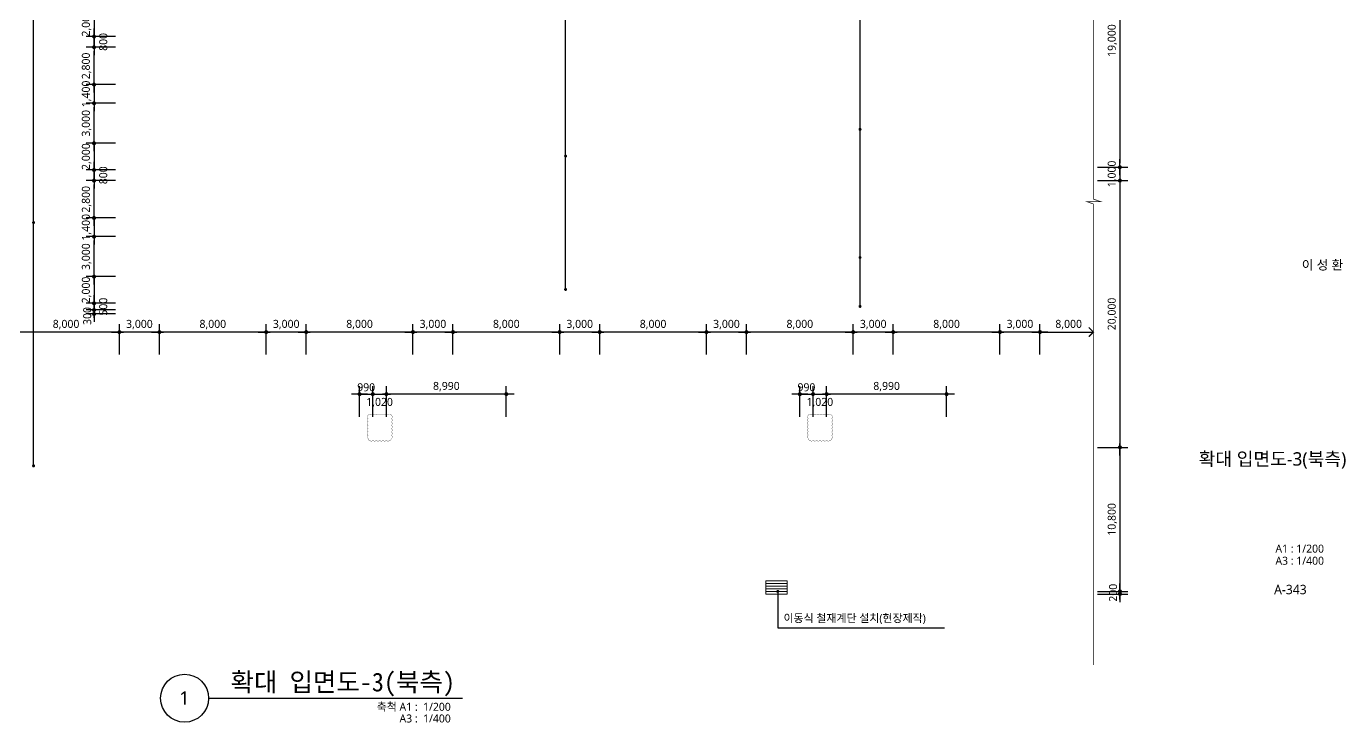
# Model space of a CAD drawing. Header units: millimetres. Extents: x 4937160 to 6265723, y 243853 to 348825.
# Drawn here: x 5325400 to 5424281, y 243853 to 296057 of the extents above; entities that cross this region are included whole.
import ezdxf
from ezdxf.enums import TextEntityAlignment as Align

# ---------------------------------------------------------------- set-up
doc = ezdxf.new("R2010")
doc.units = ezdxf.units.MM
doc.linetypes.add('DASHEDX2', pattern=[1.5, 1, -0.5])
doc.layers.get('0').update_dxf_attribs({"linetype": 'CONTINUOUS'})
for name, color, linetype, lineweight in [('A-BORD-TEXT', 3, 'CONTINUOUS', 25), ('A-MKXS-TEXT2', 7, 'CONTINUOUS', 25), ('A-SSXM-HID', 8, 'DASHEDX2', 18), ('A-XXXX-SYMB', 7, 'CONTINUOUS', 25), ('A-XXXX-TXT1', 3, 'CONTINUOUS', 25), ('REV-202205', 20, 'CONTINUOUS', 25)]:
    doc.layers.add(name, color=color, linetype=linetype, lineweight=lineweight)
doc.layers.add('AA-MARK', color=1, linetype='CONTINUOUS')
doc.layers.add('DIM', color=7, linetype='CONTINUOUS')
doc.styles.add('HY울릉도L', font='')
doc.styles.add('돋움체', font='')
doc.styles.add('맑은 고딕', font='malgun.ttf')
doc.styles.add('맑은고딕', font='malgun.ttf')
doc.styles.get('HY울릉도L').set_extended_font_data('HYwulM')
doc.styles.get('돋움체').set_extended_font_data('DotumChe')
doc.dimstyles.new('CDIM', dxfattribs={"dimtxt": 3, "dimasz": 1.5, "dimexe": 2, "dimexo": 1, "dimgap": 1, "dimtad": 1, "dimdec": 0, "dimrnd": 0.5, "dimzin": 0, "dimdsep": 32, "dimlunit": 6, "dimtxsty": 'HY울릉도L', "dimblk1": '_CIDOT', "dimblk2": '_CIDOT', "dimsah": 1, "dimcen": 5.5, "dimclrd": 2, "dimclre": 2, "dimclrt": 7, "dimadec": 0, "dimazin": 0, "dimtfac": 1, "dimtdec": 0, "dimtix": 1, "dimtmove": 2, "dimatfit": 1, "dimldrblk": '_CIDOT', "dimfxl": 1, "dimtolj": 1, "dimtzin": 0, "dimlwd": -1, "dimarcsym": 0})

# ---------------------------------------------------------------- blocks, each defined once
blk = doc.blocks.new('_CIDOT')
at = {"color": 0, "linetype": 'ByBlock'}
blk.add_line((2, 0), (-1, 0), dxfattribs=at)
at = {"color": 0, "linetype": 'ByBlock', "const_width": 0.5}
blk.add_lwpolyline([(-0.25, 0, 1), (0.25, 0, 1)], format="xyb", close=True, dxfattribs=at)
blk = doc.blocks.new('*D1148')
at = {"layer": 'DIM', "lineweight": -2, "transparency": 16777216}
for p, q in [((5350373, 266793), (5350373, 269084)), ((5351363, 266793), (5351363, 269084))]:
    blk.add_line(p, q, dxfattribs=at)
at = {"layer": 'DIM', "transparency": 16777216}
for p, q in [((5350073, 268484), (5349773, 268484)), ((5350373, 268484), (5351363, 268484)), ((5351663, 268484), (5351963, 268484))]:
    blk.add_line(p, q, dxfattribs=at)
at = {"layer": 'DIM', "transparency": 16777216, "xscale": 300, "yscale": 300, "zscale": 300}
blk.add_blockref('_CIDOT', (5350373, 268484), dxfattribs=at)
at = {"layer": 'DIM', "transparency": 16777216, "xscale": 300, "yscale": 300, "zscale": 300, "rotation": 180}
blk.add_blockref('_CIDOT', (5351363, 268484), dxfattribs=at)
at = {"layer": 'DIM', "color": 3, "transparency": 16777216, "insert": (5350868, 268994), "char_height": 600, "attachment_point": 5, "style": '맑은고딕'}
blk.add_mtext('\\A1;990', dxfattribs=at)
blk = doc.blocks.new('*D1149')
at = {"layer": 'DIM', "lineweight": -2, "transparency": 16777216}
for p, q in [((5351363, 266793), (5351363, 269084)), ((5352383, 266793), (5352383, 269084))]:
    blk.add_line(p, q, dxfattribs=at)
at = {"layer": 'DIM', "transparency": 16777216}
blk.add_line((5351663, 268484), (5352083, 268484), dxfattribs=at)
at = {"layer": 'DIM', "transparency": 16777216, "xscale": 300, "yscale": 300, "zscale": 300, "rotation": 180}
blk.add_blockref('_CIDOT', (5351363, 268484), dxfattribs=at)
at = {"layer": 'DIM', "transparency": 16777216, "xscale": 300, "yscale": 300, "zscale": 300}
blk.add_blockref('_CIDOT', (5352383, 268484), dxfattribs=at)
at = {"layer": 'DIM', "color": 3, "transparency": 16777216, "insert": (5351873, 267846), "char_height": 600, "attachment_point": 5, "style": '맑은고딕'}
blk.add_mtext('\\A1;1,020', dxfattribs=at)
blk = doc.blocks.new('*D1150')
at = {"layer": 'DIM', "lineweight": -2, "transparency": 16777216}
for p, q in [((5352383, 266793), (5352383, 269084)), ((5361373, 266793), (5361373, 269084))]:
    blk.add_line(p, q, dxfattribs=at)
at = {"layer": 'DIM', "transparency": 16777216}
blk.add_line((5361073, 268484), (5352683, 268484), dxfattribs=at)
at = {"layer": 'DIM', "transparency": 16777216, "xscale": 300, "yscale": 300, "zscale": 300, "rotation": 180}
blk.add_blockref('_CIDOT', (5352383, 268484), dxfattribs=at)
at = {"layer": 'DIM', "transparency": 16777216, "xscale": 300, "yscale": 300, "zscale": 300}
blk.add_blockref('_CIDOT', (5361373, 268484), dxfattribs=at)
at = {"layer": 'DIM', "color": 3, "transparency": 16777216, "insert": (5356878, 269044), "char_height": 600, "attachment_point": 5, "style": '맑은고딕'}
blk.add_mtext('\\A1;8,990', dxfattribs=at)
blk = doc.blocks.new('*D1154')
at = {"layer": 'DIM', "lineweight": -2, "transparency": 16777216}
for p, q in [((5383373, 266793), (5383373, 269084)), ((5384363, 266793), (5384363, 269084))]:
    blk.add_line(p, q, dxfattribs=at)
at = {"layer": 'DIM', "transparency": 16777216}
for p, q in [((5383073, 268484), (5382773, 268484)), ((5383373, 268484), (5384363, 268484)), ((5384663, 268484), (5384963, 268484))]:
    blk.add_line(p, q, dxfattribs=at)
at = {"layer": 'DIM', "transparency": 16777216, "xscale": 300, "yscale": 300, "zscale": 300}
blk.add_blockref('_CIDOT', (5383373, 268484), dxfattribs=at)
at = {"layer": 'DIM', "transparency": 16777216, "xscale": 300, "yscale": 300, "zscale": 300, "rotation": 180}
blk.add_blockref('_CIDOT', (5384363, 268484), dxfattribs=at)
at = {"layer": 'DIM', "color": 3, "transparency": 16777216, "insert": (5383868, 268994), "char_height": 600, "attachment_point": 5, "style": '맑은고딕'}
blk.add_mtext('\\A1;990', dxfattribs=at)
blk = doc.blocks.new('*D1155')
at = {"layer": 'DIM', "lineweight": -2, "transparency": 16777216}
for p, q in [((5384363, 266793), (5384363, 269084)), ((5385383, 266793), (5385383, 269084))]:
    blk.add_line(p, q, dxfattribs=at)
at = {"layer": 'DIM', "transparency": 16777216}
blk.add_line((5384663, 268484), (5385083, 268484), dxfattribs=at)
at = {"layer": 'DIM', "transparency": 16777216, "xscale": 300, "yscale": 300, "zscale": 300, "rotation": 180}
blk.add_blockref('_CIDOT', (5384363, 268484), dxfattribs=at)
at = {"layer": 'DIM', "transparency": 16777216, "xscale": 300, "yscale": 300, "zscale": 300}
blk.add_blockref('_CIDOT', (5385383, 268484), dxfattribs=at)
at = {"layer": 'DIM', "color": 3, "transparency": 16777216, "insert": (5384873, 267846), "char_height": 600, "attachment_point": 5, "style": '맑은고딕'}
blk.add_mtext('\\A1;1,020', dxfattribs=at)
blk = doc.blocks.new('*D1156')
at = {"layer": 'DIM', "lineweight": -2, "transparency": 16777216}
for p, q in [((5385383, 266793), (5385383, 269084)), ((5394373, 266793), (5394373, 269084))]:
    blk.add_line(p, q, dxfattribs=at)
at = {"layer": 'DIM', "transparency": 16777216}
blk.add_line((5394073, 268484), (5385683, 268484), dxfattribs=at)
at = {"layer": 'DIM', "transparency": 16777216, "xscale": 300, "yscale": 300, "zscale": 300, "rotation": 180}
blk.add_blockref('_CIDOT', (5385383, 268484), dxfattribs=at)
at = {"layer": 'DIM', "transparency": 16777216, "xscale": 300, "yscale": 300, "zscale": 300}
blk.add_blockref('_CIDOT', (5394373, 268484), dxfattribs=at)
at = {"layer": 'DIM', "color": 3, "transparency": 16777216, "insert": (5389878, 269044), "char_height": 600, "attachment_point": 5, "style": '맑은고딕'}
blk.add_mtext('\\A1;8,990', dxfattribs=at)
blk = doc.blocks.new('*D1170')
at = {"layer": 'DIM', "transparency": 16777216}
for p, q in [((5330472, 297593), (5330472, 297893)), ((5330472, 297293), (5330472, 295293)), ((5330472, 294993), (5330472, 294693))]:
    blk.add_line(p, q, dxfattribs=at)
at = {"layer": 'DIM', "lineweight": -2, "transparency": 16777216}
for p, q in [((5332073, 297293), (5329872, 297293)), ((5332073, 295293), (5329872, 295293))]:
    blk.add_line(p, q, dxfattribs=at)
at = {"layer": 'DIM', "transparency": 16777216, "xscale": 300, "yscale": 300, "zscale": 300}
for p, rotation in [((5330472, 297293), 270), ((5330472, 295293), 90)]:
    blk.add_blockref('_CIDOT', p, dxfattribs=dict(at, rotation=rotation))
at = {"layer": 'DIM', "color": 3, "transparency": 16777216, "insert": (5329911, 296293), "char_height": 600, "attachment_point": 5, "rotation": 90, "style": '맑은고딕'}
blk.add_mtext('\\A1;2,000', dxfattribs=at)
blk = doc.blocks.new('*D1171')
at = {"layer": 'DIM', "transparency": 16777216}
for p, q in [((5330472, 295593), (5330472, 295893)), ((5330472, 294493), (5330472, 295293)), ((5330472, 294193), (5330472, 293893))]:
    blk.add_line(p, q, dxfattribs=at)
at = {"layer": 'DIM', "lineweight": -2, "transparency": 16777216}
for p, q in [((5332073, 295293), (5329872, 295293)), ((5332073, 294493), (5329872, 294493))]:
    blk.add_line(p, q, dxfattribs=at)
at = {"layer": 'DIM', "transparency": 16777216, "xscale": 300, "yscale": 300, "zscale": 300}
for p, rotation in [((5330472, 295293), 270), ((5330472, 294493), 90)]:
    blk.add_blockref('_CIDOT', p, dxfattribs=dict(at, rotation=rotation))
at = {"layer": 'DIM', "color": 3, "transparency": 16777216, "insert": (5331162, 294893), "char_height": 600, "attachment_point": 5, "rotation": 90, "style": '맑은고딕'}
blk.add_mtext('\\A1;800', dxfattribs=at)
blk = doc.blocks.new('*D1172')
at = {"layer": 'DIM', "lineweight": -2, "transparency": 16777216}
for p, q in [((5332073, 294493), (5329872, 294493)), ((5332073, 291693), (5329872, 291693))]:
    blk.add_line(p, q, dxfattribs=at)
at = {"layer": 'DIM', "transparency": 16777216}
blk.add_line((5330472, 291993), (5330472, 294193), dxfattribs=at)
at = {"layer": 'DIM', "transparency": 16777216, "xscale": 300, "yscale": 300, "zscale": 300}
for p, rotation in [((5330472, 294493), 90), ((5330472, 291693), 270)]:
    blk.add_blockref('_CIDOT', p, dxfattribs=dict(at, rotation=rotation))
at = {"layer": 'DIM', "color": 3, "transparency": 16777216, "insert": (5329911, 293093), "char_height": 600, "attachment_point": 5, "rotation": 90, "style": '맑은고딕'}
blk.add_mtext('\\A1;2,800', dxfattribs=at)
blk = doc.blocks.new('*D1173')
at = {"layer": 'DIM', "transparency": 16777216}
for p, q in [((5330472, 291993), (5330472, 292293)), ((5330472, 291693), (5330472, 290293)), ((5330472, 289993), (5330472, 289693))]:
    blk.add_line(p, q, dxfattribs=at)
at = {"layer": 'DIM', "lineweight": -2, "transparency": 16777216}
for p, q in [((5332073, 291693), (5329872, 291693)), ((5332073, 290293), (5329872, 290293))]:
    blk.add_line(p, q, dxfattribs=at)
at = {"layer": 'DIM', "transparency": 16777216, "xscale": 300, "yscale": 300, "zscale": 300}
for p, rotation in [((5330472, 291693), 270), ((5330472, 290293), 90)]:
    blk.add_blockref('_CIDOT', p, dxfattribs=dict(at, rotation=rotation))
at = {"layer": 'DIM', "color": 3, "transparency": 16777216, "insert": (5329910, 290993), "char_height": 600, "attachment_point": 5, "rotation": 90, "style": '맑은고딕'}
blk.add_mtext('\\A1;1,400', dxfattribs=at)
blk = doc.blocks.new('*D1174')
at = {"layer": 'DIM', "lineweight": -2, "transparency": 16777216}
for p, q in [((5332073, 290293), (5329872, 290293)), ((5332073, 287293), (5329872, 287293))]:
    blk.add_line(p, q, dxfattribs=at)
at = {"layer": 'DIM', "transparency": 16777216}
blk.add_line((5330472, 287593), (5330472, 289993), dxfattribs=at)
at = {"layer": 'DIM', "transparency": 16777216, "xscale": 300, "yscale": 300, "zscale": 300}
for p, rotation in [((5330472, 290293), 90), ((5330472, 287293), 270)]:
    blk.add_blockref('_CIDOT', p, dxfattribs=dict(at, rotation=rotation))
at = {"layer": 'DIM', "color": 3, "transparency": 16777216, "insert": (5329911, 288793), "char_height": 600, "attachment_point": 5, "rotation": 90, "style": '맑은고딕'}
blk.add_mtext('\\A1;3,000', dxfattribs=at)
blk = doc.blocks.new('*D1175')
at = {"layer": 'DIM', "transparency": 16777216}
for p, q in [((5330472, 287593), (5330472, 287893)), ((5330472, 287293), (5330472, 285293)), ((5330472, 284993), (5330472, 284693))]:
    blk.add_line(p, q, dxfattribs=at)
at = {"layer": 'DIM', "lineweight": -2, "transparency": 16777216}
for p, q in [((5332073, 287293), (5329872, 287293)), ((5332073, 285293), (5329872, 285293))]:
    blk.add_line(p, q, dxfattribs=at)
at = {"layer": 'DIM', "transparency": 16777216, "xscale": 300, "yscale": 300, "zscale": 300}
for p, rotation in [((5330472, 287293), 270), ((5330472, 285293), 90)]:
    blk.add_blockref('_CIDOT', p, dxfattribs=dict(at, rotation=rotation))
at = {"layer": 'DIM', "color": 3, "transparency": 16777216, "insert": (5329911, 286293), "char_height": 600, "attachment_point": 5, "rotation": 90, "style": '맑은고딕'}
blk.add_mtext('\\A1;2,000', dxfattribs=at)
blk = doc.blocks.new('*D1176')
at = {"layer": 'DIM', "transparency": 16777216}
for p, q in [((5330472, 285593), (5330472, 285893)), ((5330472, 284493), (5330472, 285293)), ((5330472, 284193), (5330472, 283893))]:
    blk.add_line(p, q, dxfattribs=at)
at = {"layer": 'DIM', "lineweight": -2, "transparency": 16777216}
for p, q in [((5332073, 285293), (5329872, 285293)), ((5332073, 284493), (5329872, 284493))]:
    blk.add_line(p, q, dxfattribs=at)
at = {"layer": 'DIM', "transparency": 16777216, "xscale": 300, "yscale": 300, "zscale": 300}
for p, rotation in [((5330472, 285293), 270), ((5330472, 284493), 90)]:
    blk.add_blockref('_CIDOT', p, dxfattribs=dict(at, rotation=rotation))
at = {"layer": 'DIM', "color": 3, "transparency": 16777216, "insert": (5331162, 284893), "char_height": 600, "attachment_point": 5, "rotation": 90, "style": '맑은고딕'}
blk.add_mtext('\\A1;800', dxfattribs=at)
blk = doc.blocks.new('*D1177')
at = {"layer": 'DIM', "lineweight": -2, "transparency": 16777216}
for p, q in [((5332073, 284493), (5329872, 284493)), ((5332073, 281693), (5329872, 281693))]:
    blk.add_line(p, q, dxfattribs=at)
at = {"layer": 'DIM', "transparency": 16777216}
blk.add_line((5330472, 281993), (5330472, 284193), dxfattribs=at)
at = {"layer": 'DIM', "transparency": 16777216, "xscale": 300, "yscale": 300, "zscale": 300}
for p, rotation in [((5330472, 284493), 90), ((5330472, 281693), 270)]:
    blk.add_blockref('_CIDOT', p, dxfattribs=dict(at, rotation=rotation))
at = {"layer": 'DIM', "color": 3, "transparency": 16777216, "insert": (5329911, 283093), "char_height": 600, "attachment_point": 5, "rotation": 90, "style": '맑은고딕'}
blk.add_mtext('\\A1;2,800', dxfattribs=at)
blk = doc.blocks.new('*D1178')
at = {"layer": 'DIM', "transparency": 16777216}
for p, q in [((5330472, 281993), (5330472, 282293)), ((5330472, 281693), (5330472, 280293)), ((5330472, 279993), (5330472, 279693))]:
    blk.add_line(p, q, dxfattribs=at)
at = {"layer": 'DIM', "lineweight": -2, "transparency": 16777216}
for p, q in [((5332073, 281693), (5329872, 281693)), ((5332073, 280293), (5329872, 280293))]:
    blk.add_line(p, q, dxfattribs=at)
at = {"layer": 'DIM', "transparency": 16777216, "xscale": 300, "yscale": 300, "zscale": 300}
for p, rotation in [((5330472, 281693), 270), ((5330472, 280293), 90)]:
    blk.add_blockref('_CIDOT', p, dxfattribs=dict(at, rotation=rotation))
at = {"layer": 'DIM', "color": 3, "transparency": 16777216, "insert": (5329910, 280993), "char_height": 600, "attachment_point": 5, "rotation": 90, "style": '맑은고딕'}
blk.add_mtext('\\A1;1,400', dxfattribs=at)
blk = doc.blocks.new('*D1179')
at = {"layer": 'DIM', "lineweight": -2, "transparency": 16777216}
for p, q in [((5332073, 280293), (5329872, 280293)), ((5332073, 277293), (5329872, 277293))]:
    blk.add_line(p, q, dxfattribs=at)
at = {"layer": 'DIM', "transparency": 16777216}
blk.add_line((5330472, 277593), (5330472, 279993), dxfattribs=at)
at = {"layer": 'DIM', "transparency": 16777216, "xscale": 300, "yscale": 300, "zscale": 300}
for p, rotation in [((5330472, 280293), 90), ((5330472, 277293), 270)]:
    blk.add_blockref('_CIDOT', p, dxfattribs=dict(at, rotation=rotation))
at = {"layer": 'DIM', "color": 3, "transparency": 16777216, "insert": (5329911, 278793), "char_height": 600, "attachment_point": 5, "rotation": 90, "style": '맑은고딕'}
blk.add_mtext('\\A1;3,000', dxfattribs=at)
blk = doc.blocks.new('*D1180')
at = {"layer": 'DIM', "transparency": 16777216}
for p, q in [((5330472, 277593), (5330472, 277893)), ((5330472, 277293), (5330472, 275293)), ((5330472, 274993), (5330472, 274693))]:
    blk.add_line(p, q, dxfattribs=at)
at = {"layer": 'DIM', "lineweight": -2, "transparency": 16777216}
for p, q in [((5332073, 277293), (5329872, 277293)), ((5332073, 275293), (5329872, 275293))]:
    blk.add_line(p, q, dxfattribs=at)
at = {"layer": 'DIM', "transparency": 16777216, "xscale": 300, "yscale": 300, "zscale": 300}
for p, rotation in [((5330472, 277293), 270), ((5330472, 275293), 90)]:
    blk.add_blockref('_CIDOT', p, dxfattribs=dict(at, rotation=rotation))
at = {"layer": 'DIM', "color": 3, "transparency": 16777216, "insert": (5329911, 276293), "char_height": 600, "attachment_point": 5, "rotation": 90, "style": '맑은고딕'}
blk.add_mtext('\\A1;2,000', dxfattribs=at)
blk = doc.blocks.new('*D1181')
at = {"layer": 'DIM', "transparency": 16777216}
for p, q in [((5330472, 275593), (5330472, 275893)), ((5330472, 274793), (5330472, 275293)), ((5330472, 274493), (5330472, 274193))]:
    blk.add_line(p, q, dxfattribs=at)
at = {"layer": 'DIM', "lineweight": -2, "transparency": 16777216}
for p, q in [((5332073, 275293), (5329872, 275293)), ((5332073, 274793), (5329872, 274793))]:
    blk.add_line(p, q, dxfattribs=at)
at = {"layer": 'DIM', "transparency": 16777216, "xscale": 300, "yscale": 300, "zscale": 300}
for p, rotation in [((5330472, 275293), 270), ((5330472, 274793), 90)]:
    blk.add_blockref('_CIDOT', p, dxfattribs=dict(at, rotation=rotation))
at = {"layer": 'DIM', "color": 3, "transparency": 16777216, "insert": (5331162, 275043), "char_height": 600, "attachment_point": 5, "rotation": 90, "style": '맑은고딕'}
blk.add_mtext('\\A1;500', dxfattribs=at)
blk = doc.blocks.new('*D1182')
at = {"layer": 'DIM', "transparency": 16777216}
for p, q in [((5330472, 275093), (5330472, 275393)), ((5330472, 274793), (5330472, 274493)), ((5330472, 274193), (5330472, 273893))]:
    blk.add_line(p, q, dxfattribs=at)
at = {"layer": 'DIM', "lineweight": -2, "transparency": 16777216}
for p, q in [((5332073, 274793), (5329872, 274793)), ((5332073, 274493), (5329872, 274493))]:
    blk.add_line(p, q, dxfattribs=at)
at = {"layer": 'DIM', "transparency": 16777216, "xscale": 300, "yscale": 300, "zscale": 300}
for p, rotation in [((5330472, 274793), 270), ((5330472, 274493), 90)]:
    blk.add_blockref('_CIDOT', p, dxfattribs=dict(at, rotation=rotation))
at = {"layer": 'DIM', "color": 3, "transparency": 16777216, "insert": (5329962, 274343), "char_height": 600, "attachment_point": 5, "rotation": 90, "style": '맑은고딕'}
blk.add_mtext('\\A1;300', dxfattribs=at)
blk = doc.blocks.new('*D1248')
at = {"layer": 'DIM', "lineweight": -2, "transparency": 16777216}
for p, q in [((5365373, 271447), (5365373, 273737)), ((5368373, 271447), (5368373, 273737))]:
    blk.add_line(p, q, dxfattribs=at)
at = {"layer": 'DIM', "transparency": 16777216}
blk.add_line((5368073, 273137), (5365673, 273137), dxfattribs=at)
at = {"layer": 'DIM', "transparency": 16777216, "xscale": 300, "yscale": 300, "zscale": 300, "rotation": 180}
blk.add_blockref('_CIDOT', (5365373, 273137), dxfattribs=at)
at = {"layer": 'DIM', "transparency": 16777216, "xscale": 300, "yscale": 300, "zscale": 300}
blk.add_blockref('_CIDOT', (5368373, 273137), dxfattribs=at)
at = {"layer": 'DIM', "color": 3, "transparency": 16777216, "insert": (5366873, 273697), "char_height": 600, "attachment_point": 5, "style": '맑은고딕'}
blk.add_mtext('\\A1;3,000', dxfattribs=at)
blk = doc.blocks.new('*D1249')
at = {"layer": 'DIM', "lineweight": -2, "transparency": 16777216}
for p, q in [((5368373, 271447), (5368373, 273737)), ((5376373, 271447), (5376373, 273737))]:
    blk.add_line(p, q, dxfattribs=at)
at = {"layer": 'DIM', "transparency": 16777216}
blk.add_line((5376073, 273137), (5368673, 273137), dxfattribs=at)
at = {"layer": 'DIM', "transparency": 16777216, "xscale": 300, "yscale": 300, "zscale": 300, "rotation": 180}
blk.add_blockref('_CIDOT', (5368373, 273137), dxfattribs=at)
at = {"layer": 'DIM', "transparency": 16777216, "xscale": 300, "yscale": 300, "zscale": 300}
blk.add_blockref('_CIDOT', (5376373, 273137), dxfattribs=at)
at = {"layer": 'DIM', "color": 3, "transparency": 16777216, "insert": (5372373, 273697), "char_height": 600, "attachment_point": 5, "style": '맑은고딕'}
blk.add_mtext('\\A1;8,000', dxfattribs=at)
blk = doc.blocks.new('*D1250')
at = {"layer": 'DIM', "lineweight": -2, "transparency": 16777216}
for p, q in [((5376373, 271447), (5376373, 273737)), ((5379373, 271447), (5379373, 273737))]:
    blk.add_line(p, q, dxfattribs=at)
at = {"layer": 'DIM', "transparency": 16777216}
blk.add_line((5379073, 273137), (5376673, 273137), dxfattribs=at)
at = {"layer": 'DIM', "transparency": 16777216, "xscale": 300, "yscale": 300, "zscale": 300, "rotation": 180}
blk.add_blockref('_CIDOT', (5376373, 273137), dxfattribs=at)
at = {"layer": 'DIM', "transparency": 16777216, "xscale": 300, "yscale": 300, "zscale": 300}
blk.add_blockref('_CIDOT', (5379373, 273137), dxfattribs=at)
at = {"layer": 'DIM', "color": 3, "transparency": 16777216, "insert": (5377873, 273697), "char_height": 600, "attachment_point": 5, "style": '맑은고딕'}
blk.add_mtext('\\A1;3,000', dxfattribs=at)
blk = doc.blocks.new('*D1251')
at = {"layer": 'DIM', "lineweight": -2, "transparency": 16777216}
for p, q in [((5379373, 271447), (5379373, 273737)), ((5387373, 271447), (5387373, 273737))]:
    blk.add_line(p, q, dxfattribs=at)
at = {"layer": 'DIM', "transparency": 16777216}
blk.add_line((5387073, 273137), (5379673, 273137), dxfattribs=at)
at = {"layer": 'DIM', "transparency": 16777216, "xscale": 300, "yscale": 300, "zscale": 300, "rotation": 180}
blk.add_blockref('_CIDOT', (5379373, 273137), dxfattribs=at)
at = {"layer": 'DIM', "transparency": 16777216, "xscale": 300, "yscale": 300, "zscale": 300}
blk.add_blockref('_CIDOT', (5387373, 273137), dxfattribs=at)
at = {"layer": 'DIM', "color": 3, "transparency": 16777216, "insert": (5383373, 273697), "char_height": 600, "attachment_point": 5, "style": '맑은고딕'}
blk.add_mtext('\\A1;8,000', dxfattribs=at)
blk = doc.blocks.new('*D1252')
at = {"layer": 'DIM', "lineweight": -2, "transparency": 16777216}
for p, q in [((5354373, 271447), (5354373, 273737)), ((5357373, 271447), (5357373, 273737))]:
    blk.add_line(p, q, dxfattribs=at)
at = {"layer": 'DIM', "transparency": 16777216}
blk.add_line((5357073, 273137), (5354673, 273137), dxfattribs=at)
at = {"layer": 'DIM', "transparency": 16777216, "xscale": 300, "yscale": 300, "zscale": 300, "rotation": 180}
blk.add_blockref('_CIDOT', (5354373, 273137), dxfattribs=at)
at = {"layer": 'DIM', "transparency": 16777216, "xscale": 300, "yscale": 300, "zscale": 300}
blk.add_blockref('_CIDOT', (5357373, 273137), dxfattribs=at)
at = {"layer": 'DIM', "color": 3, "transparency": 16777216, "insert": (5355873, 273697), "char_height": 600, "attachment_point": 5, "style": '맑은고딕'}
blk.add_mtext('\\A1;3,000', dxfattribs=at)
blk = doc.blocks.new('*D1253')
at = {"layer": 'DIM', "lineweight": -2, "transparency": 16777216}
for p, q in [((5357373, 271447), (5357373, 273737)), ((5365373, 271447), (5365373, 273737))]:
    blk.add_line(p, q, dxfattribs=at)
at = {"layer": 'DIM', "transparency": 16777216}
blk.add_line((5365073, 273137), (5357673, 273137), dxfattribs=at)
at = {"layer": 'DIM', "transparency": 16777216, "xscale": 300, "yscale": 300, "zscale": 300, "rotation": 180}
blk.add_blockref('_CIDOT', (5357373, 273137), dxfattribs=at)
at = {"layer": 'DIM', "transparency": 16777216, "xscale": 300, "yscale": 300, "zscale": 300}
blk.add_blockref('_CIDOT', (5365373, 273137), dxfattribs=at)
at = {"layer": 'DIM', "color": 3, "transparency": 16777216, "insert": (5361373, 273697), "char_height": 600, "attachment_point": 5, "style": '맑은고딕'}
blk.add_mtext('\\A1;8,000', dxfattribs=at)
blk = doc.blocks.new('*D1254')
at = {"layer": 'DIM', "lineweight": -2, "transparency": 16777216}
for p, q in [((5343373, 271447), (5343373, 273737)), ((5346373, 271447), (5346373, 273737))]:
    blk.add_line(p, q, dxfattribs=at)
at = {"layer": 'DIM', "transparency": 16777216}
blk.add_line((5346073, 273137), (5343673, 273137), dxfattribs=at)
at = {"layer": 'DIM', "transparency": 16777216, "xscale": 300, "yscale": 300, "zscale": 300, "rotation": 180}
blk.add_blockref('_CIDOT', (5343373, 273137), dxfattribs=at)
at = {"layer": 'DIM', "transparency": 16777216, "xscale": 300, "yscale": 300, "zscale": 300}
blk.add_blockref('_CIDOT', (5346373, 273137), dxfattribs=at)
at = {"layer": 'DIM', "color": 3, "transparency": 16777216, "insert": (5344873, 273697), "char_height": 600, "attachment_point": 5, "style": '맑은고딕'}
blk.add_mtext('\\A1;3,000', dxfattribs=at)
blk = doc.blocks.new('*D1255')
at = {"layer": 'DIM', "lineweight": -2, "transparency": 16777216}
for p, q in [((5346373, 271447), (5346373, 273737)), ((5354373, 271447), (5354373, 273737))]:
    blk.add_line(p, q, dxfattribs=at)
at = {"layer": 'DIM', "transparency": 16777216}
blk.add_line((5354073, 273137), (5346673, 273137), dxfattribs=at)
at = {"layer": 'DIM', "transparency": 16777216, "xscale": 300, "yscale": 300, "zscale": 300, "rotation": 180}
blk.add_blockref('_CIDOT', (5346373, 273137), dxfattribs=at)
at = {"layer": 'DIM', "transparency": 16777216, "xscale": 300, "yscale": 300, "zscale": 300}
blk.add_blockref('_CIDOT', (5354373, 273137), dxfattribs=at)
at = {"layer": 'DIM', "color": 3, "transparency": 16777216, "insert": (5350373, 273697), "char_height": 600, "attachment_point": 5, "style": '맑은고딕'}
blk.add_mtext('\\A1;8,000', dxfattribs=at)
blk = doc.blocks.new('*D1256')
at = {"layer": 'DIM', "lineweight": -2, "transparency": 16777216}
for p, q in [((5332373, 271447), (5332373, 273737)), ((5335373, 271447), (5335373, 273737))]:
    blk.add_line(p, q, dxfattribs=at)
at = {"layer": 'DIM', "transparency": 16777216}
blk.add_line((5335073, 273137), (5332673, 273137), dxfattribs=at)
at = {"layer": 'DIM', "transparency": 16777216, "xscale": 300, "yscale": 300, "zscale": 300, "rotation": 180}
blk.add_blockref('_CIDOT', (5332373, 273137), dxfattribs=at)
at = {"layer": 'DIM', "transparency": 16777216, "xscale": 300, "yscale": 300, "zscale": 300}
blk.add_blockref('_CIDOT', (5335373, 273137), dxfattribs=at)
at = {"layer": 'DIM', "color": 3, "transparency": 16777216, "insert": (5333873, 273697), "char_height": 600, "attachment_point": 5, "style": '맑은고딕'}
blk.add_mtext('\\A1;3,000', dxfattribs=at)
blk = doc.blocks.new('*D1257')
at = {"layer": 'DIM', "lineweight": -2, "transparency": 16777216}
for p, q in [((5335373, 271447), (5335373, 273737)), ((5343373, 271447), (5343373, 273737))]:
    blk.add_line(p, q, dxfattribs=at)
at = {"layer": 'DIM', "transparency": 16777216}
blk.add_line((5343073, 273137), (5335673, 273137), dxfattribs=at)
at = {"layer": 'DIM', "transparency": 16777216, "xscale": 300, "yscale": 300, "zscale": 300, "rotation": 180}
blk.add_blockref('_CIDOT', (5335373, 273137), dxfattribs=at)
at = {"layer": 'DIM', "transparency": 16777216, "xscale": 300, "yscale": 300, "zscale": 300}
blk.add_blockref('_CIDOT', (5343373, 273137), dxfattribs=at)
at = {"layer": 'DIM', "color": 3, "transparency": 16777216, "insert": (5339373, 273697), "char_height": 600, "attachment_point": 5, "style": '맑은고딕'}
blk.add_mtext('\\A1;8,000', dxfattribs=at)
blk = doc.blocks.new('*D1259')
at = {"layer": 'DIM', "lineweight": -2, "transparency": 16777216}
for p, q in [((5324373, 271447), (5324373, 273737)), ((5332373, 271447), (5332373, 273737))]:
    blk.add_line(p, q, dxfattribs=at)
at = {"layer": 'DIM', "transparency": 16777216}
blk.add_line((5332073, 273137), (5324673, 273137), dxfattribs=at)
at = {"layer": 'DIM', "transparency": 16777216, "xscale": 300, "yscale": 300, "zscale": 300, "rotation": 180}
blk.add_blockref('_CIDOT', (5324373, 273137), dxfattribs=at)
at = {"layer": 'DIM', "transparency": 16777216, "xscale": 300, "yscale": 300, "zscale": 300}
blk.add_blockref('_CIDOT', (5332373, 273137), dxfattribs=at)
at = {"layer": 'DIM', "color": 3, "transparency": 16777216, "insert": (5328373, 273697), "char_height": 600, "attachment_point": 5, "style": '맑은고딕'}
blk.add_mtext('\\A1;8,000', dxfattribs=at)
blk = doc.blocks.new('*D1268')
at = {"layer": 'DIM', "lineweight": -2, "transparency": 16777216}
for p, q in [((5398373, 271447), (5398373, 273737)), ((5401373, 271447), (5401373, 273737))]:
    blk.add_line(p, q, dxfattribs=at)
at = {"layer": 'DIM', "transparency": 16777216}
blk.add_line((5401073, 273137), (5398673, 273137), dxfattribs=at)
at = {"layer": 'DIM', "transparency": 16777216, "xscale": 300, "yscale": 300, "zscale": 300, "rotation": 180}
blk.add_blockref('_CIDOT', (5398373, 273137), dxfattribs=at)
at = {"layer": 'DIM', "transparency": 16777216, "xscale": 300, "yscale": 300, "zscale": 300}
blk.add_blockref('_CIDOT', (5401373, 273137), dxfattribs=at)
at = {"layer": 'DIM', "color": 3, "transparency": 16777216, "insert": (5399873, 273697), "char_height": 600, "attachment_point": 5, "style": '맑은고딕'}
blk.add_mtext('\\A1;3,000', dxfattribs=at)
blk = doc.blocks.new('*D1269')
at = {"layer": 'DIM', "lineweight": -2, "transparency": 16777216}
for p, q in [((5387373, 271447), (5387373, 273737)), ((5390373, 271447), (5390373, 273737))]:
    blk.add_line(p, q, dxfattribs=at)
at = {"layer": 'DIM', "transparency": 16777216}
blk.add_line((5390073, 273137), (5387673, 273137), dxfattribs=at)
at = {"layer": 'DIM', "transparency": 16777216, "xscale": 300, "yscale": 300, "zscale": 300, "rotation": 180}
blk.add_blockref('_CIDOT', (5387373, 273137), dxfattribs=at)
at = {"layer": 'DIM', "transparency": 16777216, "xscale": 300, "yscale": 300, "zscale": 300}
blk.add_blockref('_CIDOT', (5390373, 273137), dxfattribs=at)
at = {"layer": 'DIM', "color": 3, "transparency": 16777216, "insert": (5388873, 273697), "char_height": 600, "attachment_point": 5, "style": '맑은고딕'}
blk.add_mtext('\\A1;3,000', dxfattribs=at)
blk = doc.blocks.new('*D1270')
at = {"layer": 'DIM', "lineweight": -2, "transparency": 16777216}
for p, q in [((5390373, 271447), (5390373, 273737)), ((5398373, 271447), (5398373, 273737))]:
    blk.add_line(p, q, dxfattribs=at)
at = {"layer": 'DIM', "transparency": 16777216}
blk.add_line((5398073, 273137), (5390673, 273137), dxfattribs=at)
at = {"layer": 'DIM', "transparency": 16777216, "xscale": 300, "yscale": 300, "zscale": 300, "rotation": 180}
blk.add_blockref('_CIDOT', (5390373, 273137), dxfattribs=at)
at = {"layer": 'DIM', "transparency": 16777216, "xscale": 300, "yscale": 300, "zscale": 300}
blk.add_blockref('_CIDOT', (5398373, 273137), dxfattribs=at)
at = {"layer": 'DIM', "color": 3, "transparency": 16777216, "insert": (5394373, 273697), "char_height": 600, "attachment_point": 5, "style": '맑은고딕'}
blk.add_mtext('\\A1;8,000', dxfattribs=at)
blk = doc.blocks.new('*D1371')
at = {"layer": 'DIM', "lineweight": -2, "transparency": 16777216}
blk.add_line((5401373, 271447), (5401373, 273737), dxfattribs=at)
at = {"layer": 'DIM', "transparency": 16777216}
blk.add_line((5401673, 273137), (5405373, 273137), dxfattribs=at)
at = {"layer": 'DIM', "transparency": 16777216, "xscale": 300, "yscale": 300, "zscale": 300, "rotation": 180}
blk.add_blockref('_CIDOT', (5401373, 273137), dxfattribs=at)
at = {"layer": 'DIM', "color": 3, "transparency": 16777216, "insert": (5403523, 273697), "char_height": 600, "attachment_point": 5, "style": '맑은고딕'}
blk.add_mtext('\\A1;8,000', dxfattribs=at)
blk = doc.blocks.new('_None')
blk = doc.blocks.new('*D1468')
at = {"layer": 'DIM', "lineweight": -2, "transparency": 16777216}
for p, q in [((5405673, 304493), (5407964, 304493)), ((5405673, 285493), (5407964, 285493))]:
    blk.add_line(p, q, dxfattribs=at)
at = {"layer": 'DIM', "transparency": 16777216}
blk.add_line((5407364, 304193), (5407364, 285793), dxfattribs=at)
at = {"layer": 'DIM', "transparency": 16777216, "xscale": 300, "yscale": 300, "zscale": 300}
for p, rotation in [((5407364, 304493), 90), ((5407364, 285493), 270)]:
    blk.add_blockref('_CIDOT', p, dxfattribs=dict(at, rotation=rotation))
at = {"layer": 'DIM', "color": 3, "transparency": 16777216, "insert": (5406802, 294993), "char_height": 600, "attachment_point": 5, "rotation": 90, "style": '맑은고딕'}
blk.add_mtext('\\A1;19,000', dxfattribs=at)
blk = doc.blocks.new('*D1469')
at = {"layer": 'DIM', "transparency": 16777216}
for p, q in [((5407364, 285793), (5407364, 286093)), ((5407364, 285493), (5407364, 284493)), ((5407364, 284193), (5407364, 283893))]:
    blk.add_line(p, q, dxfattribs=at)
at = {"layer": 'DIM', "lineweight": -2, "transparency": 16777216}
for p, q in [((5405673, 285493), (5407964, 285493)), ((5405673, 284493), (5407964, 284493))]:
    blk.add_line(p, q, dxfattribs=at)
at = {"layer": 'DIM', "transparency": 16777216, "xscale": 300, "yscale": 300, "zscale": 300}
for p, rotation in [((5407364, 285493), 270), ((5407364, 284493), 90)]:
    blk.add_blockref('_CIDOT', p, dxfattribs=dict(at, rotation=rotation))
at = {"layer": 'DIM', "color": 3, "transparency": 16777216, "insert": (5406802, 284993), "char_height": 600, "attachment_point": 5, "rotation": 90, "style": '맑은고딕'}
blk.add_mtext('\\A1;1,000', dxfattribs=at)
blk = doc.blocks.new('*D1470')
at = {"layer": 'DIM', "lineweight": -2, "transparency": 16777216}
for p, q in [((5405673, 284493), (5407964, 284493)), ((5405673, 264493), (5407964, 264493))]:
    blk.add_line(p, q, dxfattribs=at)
at = {"layer": 'DIM', "transparency": 16777216}
blk.add_line((5407364, 284193), (5407364, 264793), dxfattribs=at)
at = {"layer": 'DIM', "transparency": 16777216, "xscale": 300, "yscale": 300, "zscale": 300}
for p, rotation in [((5407364, 284493), 90), ((5407364, 264493), 270)]:
    blk.add_blockref('_CIDOT', p, dxfattribs=dict(at, rotation=rotation))
at = {"layer": 'DIM', "color": 3, "transparency": 16777216, "insert": (5406803, 274493), "char_height": 600, "attachment_point": 5, "rotation": 90, "style": '맑은고딕'}
blk.add_mtext('\\A1;20,000', dxfattribs=at)
blk = doc.blocks.new('*D1471')
at = {"layer": 'DIM', "lineweight": -2, "transparency": 16777216}
for p, q in [((5405673, 264493), (5407964, 264493)), ((5405673, 253693), (5407964, 253693))]:
    blk.add_line(p, q, dxfattribs=at)
at = {"layer": 'DIM', "transparency": 16777216}
blk.add_line((5407364, 264193), (5407364, 253993), dxfattribs=at)
at = {"layer": 'DIM', "transparency": 16777216, "xscale": 300, "yscale": 300, "zscale": 300}
for p, rotation in [((5407364, 264493), 90), ((5407364, 253693), 270)]:
    blk.add_blockref('_CIDOT', p, dxfattribs=dict(at, rotation=rotation))
at = {"layer": 'DIM', "color": 3, "transparency": 16777216, "insert": (5406802, 259093), "char_height": 600, "attachment_point": 5, "rotation": 90, "style": '맑은고딕'}
blk.add_mtext('\\A1;10,800', dxfattribs=at)
blk = doc.blocks.new('*D1472')
at = {"layer": 'DIM', "transparency": 16777216}
for p, q in [((5407364, 253993), (5407364, 254293)), ((5407364, 253493), (5407364, 253693)), ((5407364, 253193), (5407364, 252893))]:
    blk.add_line(p, q, dxfattribs=at)
at = {"layer": 'DIM', "lineweight": -2, "transparency": 16777216}
for p, q in [((5405673, 253693), (5407964, 253693)), ((5405673, 253493), (5407964, 253493))]:
    blk.add_line(p, q, dxfattribs=at)
at = {"layer": 'DIM', "transparency": 16777216, "xscale": 300, "yscale": 300, "zscale": 300}
for p, rotation in [((5407364, 253493), 90), ((5407364, 253693), 270)]:
    blk.add_blockref('_CIDOT', p, dxfattribs=dict(at, rotation=rotation))
at = {"layer": 'DIM', "color": 3, "transparency": 16777216, "insert": (5406854, 253593), "char_height": 600, "attachment_point": 5, "rotation": 90, "style": '맑은고딕'}
blk.add_mtext('\\A1;200', dxfattribs=at)

msp = doc.modelspace()

# ---------------------------------------------------------------- linework, layer by layer
at = {"const_width": 100}
msp.add_lwpolyline([(5405031.9, 273478.7), (5405373.5, 273137.1), (5405031.9, 272795.6)], dxfattribs=at)
at = {"layer": 'A-MKXS-TEXT2'}
for p, q in [((5325938.2, 263103.8), (5325938.2, 337024.9)), ((5365816, 276333.6), (5365816, 337024.9)), ((5387883.5, 275060), (5387883.5, 337024.9))]:
    msp.add_line(p, q, dxfattribs=at)
at = {"layer": 'A-MKXS-TEXT2', "const_width": 112.5}
for points in [[(5387883.5, 288283.3, 1), (5387883.5, 288395.8, 1)], [(5365816, 286277.4, 1), (5365816, 286389.9, 1)], [(5325938.2, 281286.4, 1), (5325938.2, 281398.9, 1)], [(5387883.5, 278671.5, 1), (5387883.5, 278784, 1)], [(5365816, 276277.4, 1), (5365816, 276389.9, 1)], [(5387883.5, 275003.7, 1), (5387883.5, 275116.2, 1)], [(5325938.2, 263047.6, 1), (5325938.2, 263160.1, 1)], [(5381719.3, 253637, -1), (5381719.3, 253749.5, -1)]]:
    msp.add_lwpolyline(points, format="xyb", close=True, dxfattribs=at)
at = {"layer": 'A-MKXS-TEXT2'}
msp.add_lwpolyline([(5381719.3, 253693.3), (5381719.3, 250969.2), (5394219.3, 250969.2)], dxfattribs=at)
at = {"layer": 'A-SSXM-HID'}
for p, q in [((5380823.5, 254493.3), (5380823.5, 253493.3)), ((5380823.5, 254493.3), (5382423.5, 254493.3)), ((5380823.5, 254293.3), (5382423.5, 254293.3)), ((5382423.5, 254493.3), (5382423.5, 253493.3)), ((5380823.5, 254093.3), (5382423.5, 254093.3)), ((5380823.5, 253893.3), (5382423.5, 253893.3)), ((5380823.5, 253693.3), (5382423.5, 253693.3)), ((5380823.5, 253493.3), (5382423.5, 253493.3))]:
    msp.add_line(p, q, dxfattribs=at)
at = {"layer": 'A-XXXX-SYMB'}
msp.add_line((5339061.1, 245684.9), (5358094.2, 245684.9), dxfattribs=at)
msp.add_circle((5337261.1, 245684.9), 1800, dxfattribs=at)
at = {"layer": 'AA-MARK', "const_width": 50}
msp.add_lwpolyline([(5405374.1, 248184.9), (5405374.1, 282742.4), (5404852.3, 282924.9), (5405894.6, 282924.9), (5405373.5, 283107.5), (5405373.5, 339024.9)], dxfattribs=at)
at = {"layer": 'REV-202205', "const_width": 20}
for points in [[(5351015.8, 266910.5, -0.5205671), (5351265.8, 266910.5, -0.5205671), (5351515.8, 266910.5, -0.5205671), (5351765.8, 266910.5, -0.5205671), (5352015.8, 266910.5, -0.5205671), (5352265.8, 266910.5, -0.5205671), (5352515.8, 266910.5, -0.5205671), (5352754.6, 266899.3, -0.5205671), (5352754.6, 266649.3, -0.5205671), (5352754.6, 266399.3, -0.5205671), (5352754.6, 266149.3, -0.5205671), (5352754.6, 265899.3, -0.5205671), (5352754.6, 265649.3, -0.5205671), (5352754.6, 265399.3, -0.5205671), (5352754.6, 265149.3, -0.5205671), (5352628, 265025.9, -0.5205671), (5352378, 265025.9, -0.5205671), (5352128, 265025.9, -0.5205671), (5351878, 265025.9, -0.5205671), (5351628, 265025.9, -0.5205671), (5351378, 265025.9, -0.5205671), (5351128, 265025.9, -0.5205671), (5351015.8, 265163.7, -0.5205671), (5351015.8, 265413.7, -0.5205671), (5351015.8, 265663.7, -0.5205671), (5351015.8, 265913.7, -0.5205671), (5351015.8, 266163.7, -0.5205671), (5351015.8, 266413.7, -0.5205671), (5351015.8, 266663.7, -0.5205671)], [(5384015.8, 266910.5, -0.5205671), (5384265.8, 266910.5, -0.5205671), (5384515.8, 266910.5, -0.5205671), (5384765.8, 266910.5, -0.5205671), (5385015.8, 266910.5, -0.5205671), (5385265.8, 266910.5, -0.5205671), (5385515.8, 266910.5, -0.5205671), (5385754.6, 266899.3, -0.5205671), (5385754.6, 266649.3, -0.5205671), (5385754.6, 266399.3, -0.5205671), (5385754.6, 266149.3, -0.5205671), (5385754.6, 265899.3, -0.5205671), (5385754.6, 265649.3, -0.5205671), (5385754.6, 265399.3, -0.5205671), (5385754.6, 265149.3, -0.5205671), (5385628, 265025.9, -0.5205671), (5385378, 265025.9, -0.5205671), (5385128, 265025.9, -0.5205671), (5384878, 265025.9, -0.5205671), (5384628, 265025.9, -0.5205671), (5384378, 265025.9, -0.5205671), (5384128, 265025.9, -0.5205671), (5384015.8, 265163.7, -0.5205671), (5384015.8, 265413.7, -0.5205671), (5384015.8, 265663.7, -0.5205671), (5384015.8, 265913.7, -0.5205671), (5384015.8, 266163.7, -0.5205671), (5384015.8, 266413.7, -0.5205671), (5384015.8, 266663.7, -0.5205671)]]:
    msp.add_lwpolyline(points, format="xyb", close=True, dxfattribs=at)

# ---------------------------------------------------------------- texts
at = {"layer": 'A-BORD-TEXT', "style": '맑은고딕'}
for s, height, p in [('이 성 환', 700, (5424100.6, 277819.2)), ('A1 : 1/200', 600, (5422661.1, 256598.7)), ('A3 : 1/400', 600, (5422661.1, 255691.7)), ('A-343', 700, (5421362.3, 253484.5))]:
    msp.add_text(s, height=height, dxfattribs=at).set_placement(p, align=Align.RIGHT)
msp.add_text('확대 입면도-3(북측)', height=1000, dxfattribs=at).set_placement((5418798.5, 263624.5), align=Align.MIDDLE_CENTER)
at = {"layer": 'A-MKXS-TEXT2', "style": '맑은고딕'}
msp.add_text('이동식 철재계단 설치(현장제작)', height=600, dxfattribs=at).set_placement((5382150.8, 251686.2), align=Align.MIDDLE_LEFT)
at = {"layer": 'A-XXXX-TXT1', "style": '돋움체'}
msp.add_text('확대 입면도-3(북측)', height=1400, dxfattribs=at).set_placement((5357522.6, 245775.5), align=Align.BOTTOM_RIGHT)
at = {"layer": 'A-XXXX-TXT1', "style": '맑은 고딕'}
msp.add_text('1', height=1000, dxfattribs=at).set_placement((5337237.9, 245706.3), align=Align.MIDDLE)
for s, p in [('축척 A1 :  1/200', (5357211.1, 245340.4)), ('A3 :  1/400', (5357211.1, 244464.7))]:
    msp.add_text(s, height=600, dxfattribs=at).set_placement(p, align=Align.TOP_RIGHT)

# ---------------------------------------------------------------- dimensions: what is measured, and where the dimension line sits
at = {"layer": 'DIM'}
for base, p1, p2, angle, picture, middle in [((5407363.8, 285493.3), (5405373.5, 304493.3), (5405373.5, 285493.3), 270, '*D1468', (5406801.8, 294993.3)), ((5330471.5, 295293.3), (5332373.5, 297293.3), (5332373.5, 295293.3), 270, '*D1170', (5329911.2, 296293.3)), ((5330471.5, 294493.3), (5332373.5, 291693.3), (5332373.5, 294493.3), 90, '*D1172', (5329911.2, 293093.3)), ((5330471.5, 290293.3), (5332373.5, 291693.3), (5332373.5, 290293.3), 270, '*D1173', (5329909.6, 290993.3)), ((5330471.5, 290293.3), (5332373.5, 287293.3), (5332373.5, 290293.3), 90, '*D1174', (5329911.2, 288793.3)), ((5330471.5, 285293.3), (5332373.5, 287293.3), (5332373.5, 285293.3), 270, '*D1175', (5329911.2, 286293.3)), ((5407363.8, 284493.3), (5405373.5, 285493.3), (5405373.5, 284493.3), 270, '*D1469', (5406801.8, 284993.3)), ((5330471.5, 284493.3), (5332373.5, 281693.3), (5332373.5, 284493.3), 90, '*D1177', (5329911.2, 283093.3)), ((5407363.8, 264493.3), (5405373.5, 284493.3), (5405373.5, 264493.3), 270, '*D1470', (5406803.5, 274493.3)), ((5330471.5, 280293.3), (5332373.5, 281693.3), (5332373.5, 280293.3), 270, '*D1178', (5329909.6, 280993.3)), ((5330471.5, 280293.3), (5332373.5, 277293.3), (5332373.5, 280293.3), 90, '*D1179', (5329911.2, 278793.3)), ((5330471.5, 275293.3), (5332373.5, 277293.3), (5332373.5, 275293.3), 270, '*D1180', (5329911.2, 276293.3)), ((5324373.5, 273137.1), (5332373.5, 271146.8), (5324373.5, 271146.8), 180, '*D1259', (5328373.5, 273697.5)), ((5332373.5, 273137.1), (5335373.5, 271146.8), (5332373.5, 271146.8), 180, '*D1256', (5333873.5, 273697.5)), ((5335373.5, 273137.1), (5343373.5, 271146.8), (5335373.5, 271146.8), 180, '*D1257', (5339373.5, 273697.5)), ((5343373.5, 273137.1), (5346373.5, 271146.8), (5343373.5, 271146.8), 180, '*D1254', (5344873.5, 273697.5)), ((5346373.5, 273137.1), (5354373.5, 271146.8), (5346373.5, 271146.8), 180, '*D1255', (5350373.5, 273697.5)), ((5354373.5, 273137.1), (5357373.5, 271146.8), (5354373.5, 271146.8), 180, '*D1252', (5355873.5, 273697.5)), ((5357373.5, 273137.1), (5365373.5, 271146.8), (5357373.5, 271146.8), 180, '*D1253', (5361373.5, 273697.5)), ((5365373.5, 273137.1), (5368373.5, 271146.8), (5365373.5, 271146.8), 180, '*D1248', (5366873.5, 273697.5)), ((5368373.5, 273137.1), (5376373.5, 271146.8), (5368373.5, 271146.8), 180, '*D1249', (5372373.5, 273697.5)), ((5376373.5, 273137.1), (5379373.5, 271146.8), (5376373.5, 271146.8), 180, '*D1250', (5377873.5, 273697.5)), ((5379373.5, 273137.1), (5387373.5, 271146.8), (5379373.5, 271146.8), 180, '*D1251', (5383373.5, 273697.5)), ((5387373.5, 273137.1), (5390373.5, 271146.8), (5387373.5, 271146.8), 180, '*D1269', (5388873.5, 273697.5)), ((5390373.5, 273137.1), (5398373.5, 271146.8), (5390373.5, 271146.8), 180, '*D1270', (5394373.5, 273697.5)), ((5398373.5, 273137.1), (5401373.5, 271146.8), (5398373.5, 271146.8), 180, '*D1268', (5399873.5, 273697.5)), ((5352383.5, 268483.6), (5361373.5, 266493.3), (5352383.5, 266493.3), 180, '*D1150', (5356878.5, 269043.9)), ((5385383.5, 268483.6), (5394373.5, 266493.3), (5385383.5, 266493.3), 180, '*D1156', (5389878.5, 269043.9)), ((5407363.8, 253693.3), (5405373.5, 264493.3), (5405373.5, 253693.3), 270, '*D1471', (5406801.8, 259093.3)), ((5407363.8, 253693.3), (5405373.5, 253493.3), (5405373.5, 253693.3), 90, '*D1472', (5406853.8, 253593.3))]:
    dim = msp.add_linear_dim(base=base, p1=p1, p2=p2, angle=angle, dimstyle='CDIM', override={"dimscale": 200, "dimexe": 3, "dimexo": 1.5, "dimtxsty": '맑은고딕', "dimclrd": 256, "dimclre": 256, "dimclrt": 3}, dxfattribs=at)
    dim.commit()
    dim.dimension.update_dxf_attribs({"geometry": picture, "text_midpoint": middle})
for base, p1, p2, angle, picture, middle in [((5330471.5, 295293.3), (5332373.5, 294493.3), (5332373.5, 295293.3), 90, '*D1171', (5331161.5, 294893.3)), ((5330471.5, 285293.3), (5332373.5, 284493.3), (5332373.5, 285293.3), 90, '*D1176', (5331161.5, 284893.3)), ((5330471.5, 275293.3), (5332373.5, 274793.3), (5332373.5, 275293.3), 90, '*D1181', (5331161.5, 275043.3)), ((5330471.5, 274493.3), (5332373.5, 274793.3), (5332373.5, 274493.3), 270, '*D1182', (5329961.5, 274343.3))]:
    dim = msp.add_linear_dim(base=base, p1=p1, p2=p2, angle=angle, dimstyle='CDIM', override={"dimscale": 200, "dimexe": 3, "dimexo": 1.5, "dimtxsty": '맑은고딕', "dimclrd": 256, "dimclre": 256, "dimclrt": 3}, dxfattribs=at)
    dim.commit()
    dim.dimension.update_dxf_attribs({"geometry": picture, "text_midpoint": middle, "dimtype": 160})
dim = msp.add_linear_dim(base=(5405373.5, 273137.1), p1=(5401373.5, 271146.8), p2=(5405373.5, 271146.8), text='8,000', dimstyle='CDIM', override={"dimscale": 200, "dimexe": 3, "dimexo": 1.5, "dimtxsty": '맑은고딕', "dimblk2": 'None', "dimse2": 1, "dimclrd": 256, "dimclre": 256, "dimclrt": 3}, dxfattribs=at)
dim.commit()
dim.dimension.update_dxf_attribs({"geometry": '*D1371', "text_midpoint": (5403523.5, 273697.5)})
for base, p1, p2, picture, middle in [((5351363.5, 268483.6), (5350373.5, 266493.3), (5351363.5, 266493.3), '*D1148', (5350868.5, 268993.6)), ((5384363.5, 268483.6), (5383373.5, 266493.3), (5384363.5, 266493.3), '*D1154', (5383868.5, 268993.6))]:
    dim = msp.add_linear_dim(base=base, p1=p1, p2=p2, dimstyle='CDIM', override={"dimscale": 200, "dimexe": 3, "dimexo": 1.5, "dimtxsty": '맑은고딕', "dimclrd": 256, "dimclre": 256, "dimclrt": 3}, dxfattribs=at)
    dim.commit()
    dim.dimension.update_dxf_attribs({"geometry": picture, "text_midpoint": middle})
for base, p1, p2, picture, middle in [((5352383.5, 268483.6), (5351363.5, 266493.3), (5352383.5, 266493.3), '*D1149', (5351873.5, 267845.6)), ((5385383.5, 268483.6), (5384363.5, 266493.3), (5385383.5, 266493.3), '*D1155', (5384873.5, 267845.6))]:
    dim = msp.add_linear_dim(base=base, p1=p1, p2=p2, dimstyle='CDIM', override={"dimscale": 200, "dimexe": 3, "dimexo": 1.5, "dimtxsty": '맑은고딕', "dimclrd": 256, "dimclre": 256, "dimclrt": 3}, dxfattribs=at)
    dim.commit()
    dim.dimension.update_dxf_attribs({"geometry": picture, "text_midpoint": middle, "dimtype": 160})

doc.saveas('drawing.dxf')
